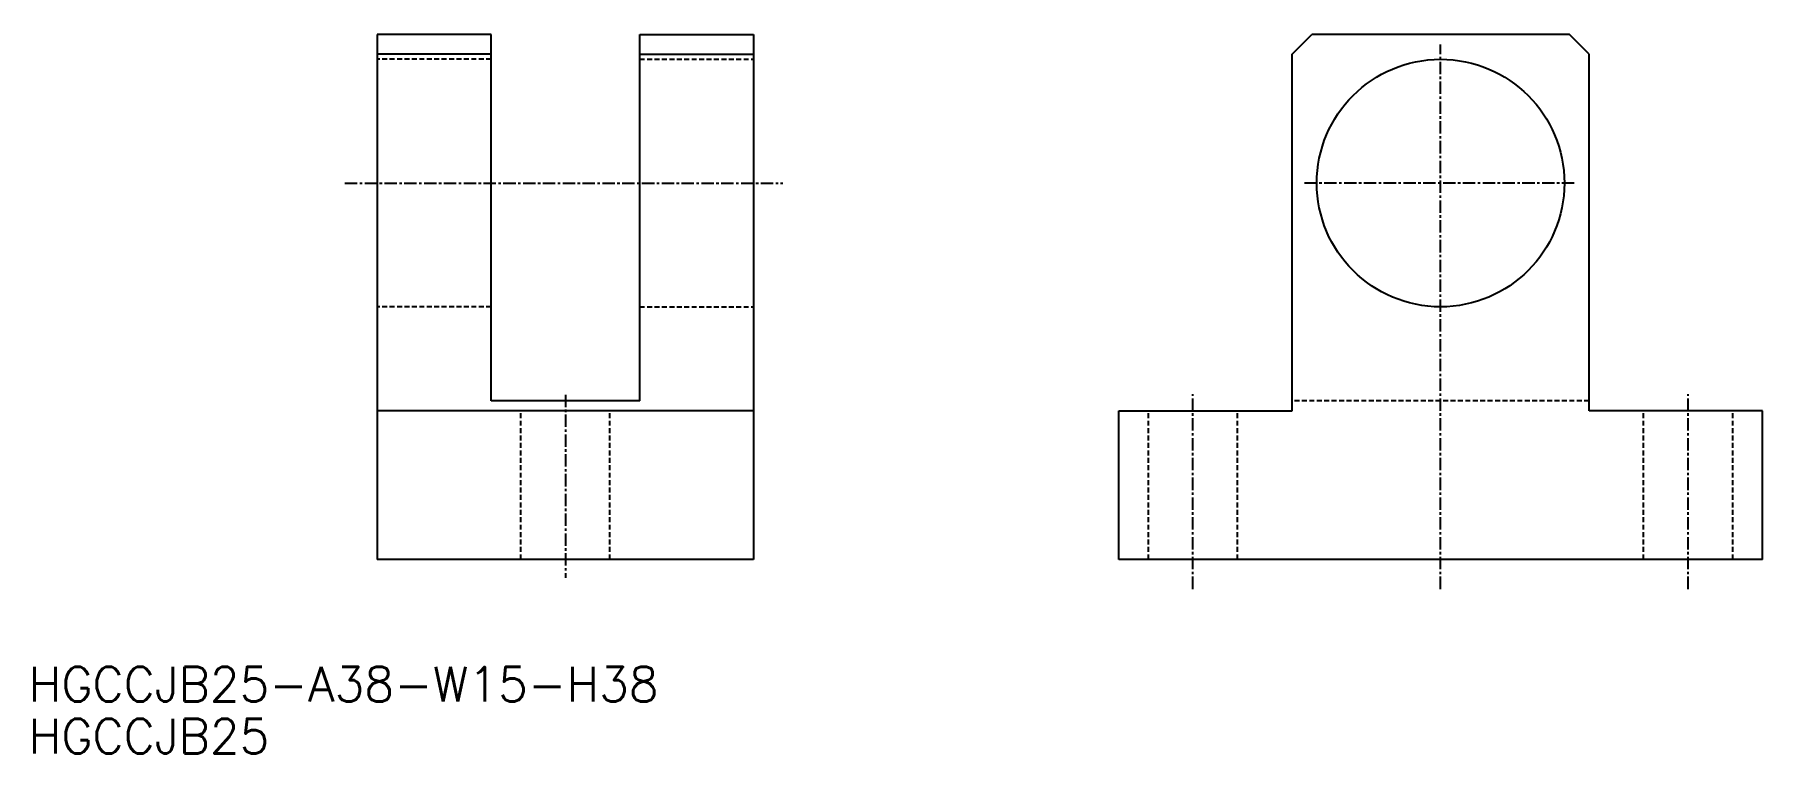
# Model space of a CAD drawing. Extents: x 242 to 417, y 417 to 490.
import ezdxf

# ---------------------------------------------------------------- set-up
doc = ezdxf.new("R2010")
doc.units = 0
doc.linetypes.add('CENTER', pattern=[2, 1.25, -0.25, 0.25, -0.25])
doc.linetypes.add('DASHED', pattern=[0.75, 0.5, -0.25])
doc.layers.get('0').update_dxf_attribs({"linetype": 'CONTINUOUS'})
doc.layers.add('CENTER', color=1, linetype='CENTER')
doc.styles.get("Standard").update_dxf_attribs({"font": 'txt.shx', "bigfont": 'bigfont.shx'})

msp = doc.modelspace()

# ---------------------------------------------------------------- linework, layer by layer
at = {"color": 7, "linetype": 'CONTINUOUS'}
for p, q in [((288.19, 489.84), (276.69, 489.84)), ((276.69, 489.84), (276.69, 436.84)), ((288.19, 452.84), (288.19, 489.84)), ((303.19, 452.84), (303.19, 489.84)), ((303.19, 489.84), (314.69, 489.84)), ((314.69, 489.84), (314.69, 436.84)), ((369.05, 487.84), (371.05, 489.84)), ((397.05, 489.84), (371.05, 489.84)), ((399.05, 487.84), (397.05, 489.84)), ((288.19, 487.84), (276.69, 487.84)), ((303.19, 487.84), (314.69, 487.84)), ((369.05, 451.84), (369.05, 487.84)), ((399.05, 451.84), (399.05, 487.84)), ((303.19, 452.84), (288.19, 452.84)), ((314.69, 451.84), (276.69, 451.84)), ((351.55, 436.84), (351.55, 451.84)), ((351.55, 451.84), (369.05, 451.84)), ((416.55, 451.84), (399.05, 451.84)), ((416.55, 436.84), (416.55, 451.84)), ((314.69, 436.84), (276.69, 436.84)), ((416.55, 436.84), (351.55, 436.84)), ((384.05, 436.84), (379.55, 436.84))]:
    msp.add_line(p, q, dxfattribs=at)
at = {"color": 3, "linetype": 'DASHED'}
for p, q in [((288.19, 487.34), (276.69, 487.34)), ((303.19, 487.34), (314.69, 487.34)), ((288.19, 462.34), (276.69, 462.34)), ((303.19, 462.34), (314.69, 462.34)), ((399.05, 452.84), (369.05, 452.84)), ((291.19, 436.84), (291.19, 451.84)), ((300.19, 436.84), (300.19, 451.84)), ((354.55, 436.84), (354.55, 451.84)), ((363.55, 436.84), (363.55, 451.84)), ((404.55, 436.84), (404.55, 451.84)), ((413.55, 436.84), (413.55, 451.84))]:
    msp.add_line(p, q, dxfattribs=at)
at = {"color": 7, "linetype": 'CONTINUOUS'}
msp.add_circle((384.05, 474.84), 12.5, dxfattribs=at)
at = {"layer": 'CENTER', "color": 1, "linetype": 'CENTER'}
for p, q in [((384.05, 433.84), (384.05, 488.84)), ((397.55, 474.84), (370.29, 474.84)), ((359.05, 433.84), (359.05, 453.52)), ((409.05, 433.84), (409.05, 453.52))]:
    msp.add_line(p, q, dxfattribs=at)
at = {"layer": 'CENTER'}
for p, q in [((273.42, 474.84), (317.63, 474.84)), ((295.69, 453.46), (295.69, 434.96))]:
    msp.add_line(p, q, dxfattribs=at)

# ---------------------------------------------------------------- texts
at = {"color": 7, "linetype": 'CONTINUOUS'}
for s, p in [('HGCCJB25-A38-W15-H38', (241.49, 422.48)), ('HGCCJB25', (241.49, 417.24))]:
    msp.add_text(s, height=3.5, dxfattribs=at).set_placement(p)

doc.saveas('drawing.dxf')
